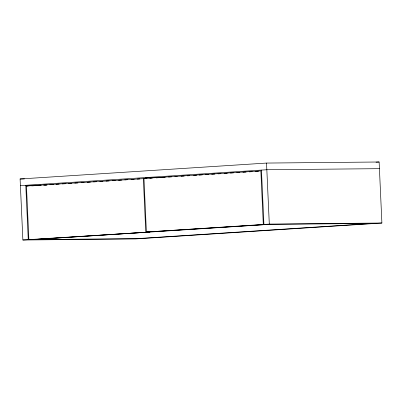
<?xml version="1.0" encoding="UTF-8"?>
<svg xmlns="http://www.w3.org/2000/svg" width="402" height="402" viewBox="0 0 402 402"><rect width="100%" height="100%" fill="white"/><g stroke="black" fill="none" stroke-linecap="round" stroke-linejoin="round"><path stroke-width="0.6" d="M20.1 178.975L266.536 163.066L379.126 161.996L381.9 223.025L135.464 238.934L22.874 240.004L20.1 178.975L24.477 178.93M376.001 162.197L379.126 161.996M20.401 185.649L266.838 169.739L379.433 168.669M145.429 177.825L165.247 177.342M32.818 239.577L149.72 232.034L28.879 239.617L26.447 186.025L146.725 178.443M143.961 178.438L260.863 170.89L263.3 224.482L267.24 224.447L146.398 232.029L143.961 178.438L146.775 178.413M31.637 185.905L34.135 185.744M37.26 185.543L41.014 185.302M43.511 185.141L46.637 184.935M49.763 184.734L53.516 184.493M56.019 184.332L59.144 184.131M62.27 183.93L66.018 183.684M68.521 183.523L71.646 183.322M74.772 183.121L77.898 182.92M81.023 182.719L84.149 182.518M87.274 182.312L90.4 182.111M93.525 181.91L96.651 181.709M99.776 181.508L102.902 181.307M106.027 181.101L109.153 180.9M112.279 180.699L115.404 180.498M118.53 180.297L121.655 180.096M124.781 179.89L127.906 179.689M131.032 179.488L134.157 179.287M137.283 179.086L139.785 178.925M143.534 178.684L146.665 178.478M149.78 178.277L152.278 178.116M156.031 177.875L159.157 177.674M162.282 177.473L164.785 177.312M168.533 177.066L171.659 176.865M174.785 176.664L177.287 176.503M181.036 176.262L184.161 176.061M187.287 175.86L189.789 175.694M193.538 175.453L196.663 175.252M199.166 175.091L202.291 174.89M205.417 174.689L208.543 174.483M211.668 174.282L214.794 174.081M217.919 173.88L221.045 173.679M224.17 173.478L227.296 173.277M230.421 173.071L233.547 172.87M236.672 172.669L239.798 172.468M242.924 172.267L246.049 172.066M249.175 171.86L252.3 171.659M255.431 171.458L258.556 171.257M22.874 240.004L28.261 239.657L140.856 238.587M146.398 232.029L263.3 224.482M261.446 170.086L263.913 224.442L269.305 224.095L381.9 223.025M32.768 239.612L268.42 224.401M136.916 238.622L372.569 223.411M146.685 177.815L151.077 177.769M40.808 185.156L25.793 185.302L28.261 239.657M44.562 185.121L47.064 185.101M33.537 185.523L41.044 185.453M26.447 186.025L28.135 186.005M263.913 224.442L376.508 223.376M266.536 163.066L269.305 224.095M143.348 178.478L145.78 232.07"/></g></svg>
